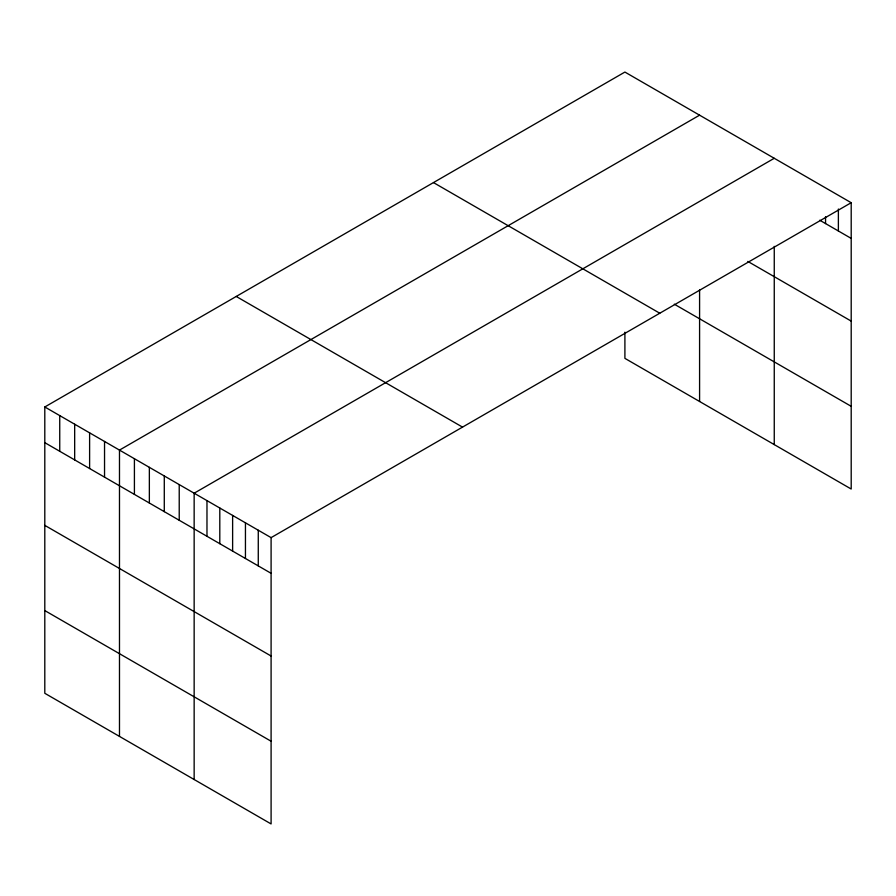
<?xml version="1.0" encoding="UTF-8"?>
<svg xmlns="http://www.w3.org/2000/svg" width="896" height="896" viewBox="0 0 896 896"><rect width="100%" height="100%" fill="white"/><g stroke="black" fill="none" stroke-linecap="round" stroke-linejoin="round"><path stroke-width="1.34" d="M44.8 406.974L271.096 537.634L271.096 823.939L44.8 693.291L44.8 406.974L624.904 72.061L851.2 202.709L851.2 489.026L624.904 358.366L624.904 332.181M699.586 115.17L119.482 450.094L119.482 736.4M774.256 158.29L194.152 493.214L194.152 779.52M271.096 537.634L851.2 202.709M819.728 220.214L851.2 238.392M747.835 261.419L851.2 321.104M674.307 304.181L851.2 406.314M433.474 182.582L659.77 313.23M236.23 296.453L462.526 427.112M44.8 442.658L271.096 573.306M44.8 525.37L271.096 656.018M44.8 610.579L271.096 741.227M838.376 209.026L838.376 230.989M825.552 216.72L825.552 223.586M774.256 246.355L774.256 444.595M699.586 289.934L699.586 401.486M258.272 530.23L258.272 565.902M245.448 522.827L245.448 558.499M232.624 515.424L232.624 551.096M219.8 508.021L219.8 543.693M206.976 500.618L206.976 536.29M179.222 484.59L179.222 520.262M164.282 475.966L164.282 511.638M149.352 467.342L149.352 503.026M134.411 458.718L134.411 494.402M104.541 441.47L104.541 477.154M89.611 432.846L89.611 468.53M74.67 424.222L74.67 459.906M59.741 415.598L59.741 451.282"/></g></svg>
